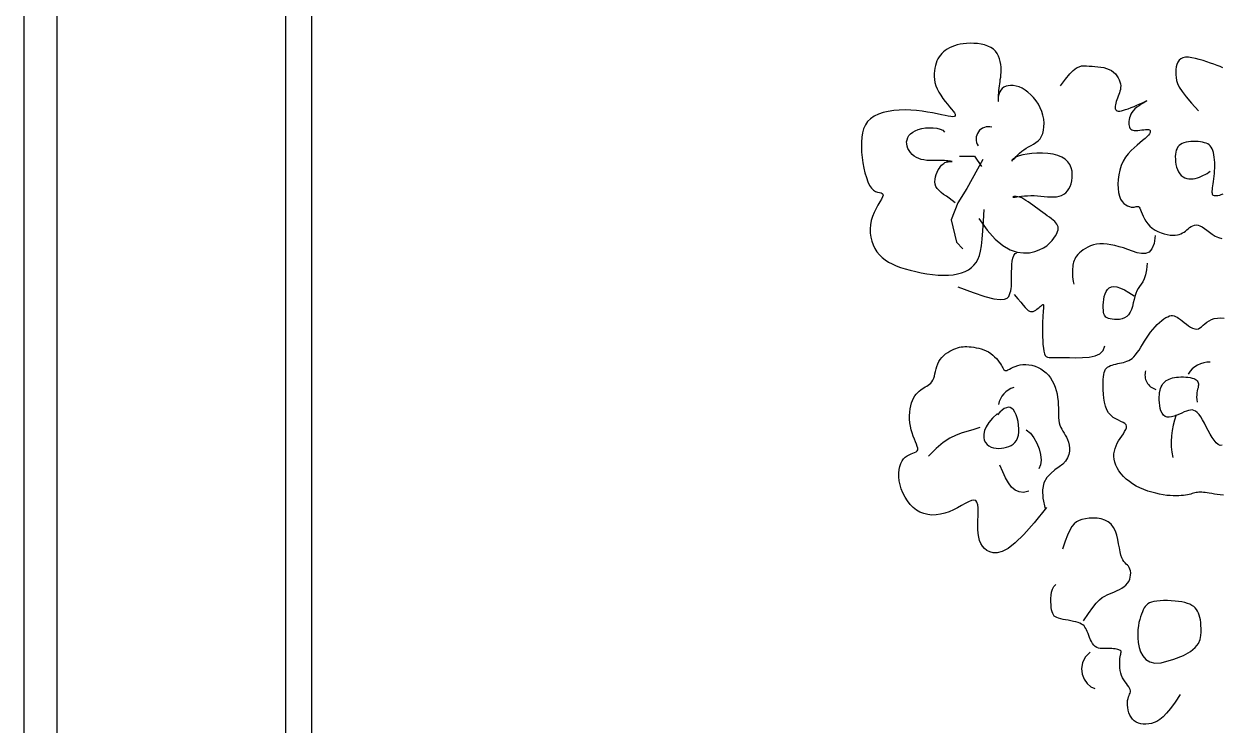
# Model space of a CAD drawing. Extents: x -66030 to 95157, y -13132 to 45879.
# Drawn here: x -29897 to -29758, y 33700.7 to 33782.1 of the extents above; entities that cross this region are included whole.
import ezdxf

# ---------------------------------------------------------------- set-up
doc = ezdxf.new("R2010")
doc.units = 0
doc.header["$LTSCALE"] = 100
doc.header["$MEASUREMENT"] = 0
for name, color, linetype in [('3', 11, 'CONTINUOUS'), ('4', 121, 'CONTINUOUS'), ('7', 105, 'CONTINUOUS')]:
    doc.layers.add(name, color=color, linetype=linetype)

msp = doc.modelspace()

# ---------------------------------------------------------------- linework, layer by layer
at = {"layer": '3'}
for points in [[(-29893.23, 34072.64), (-29893.23, 33158.93), (-29520.83, 33158.93), (-29520.83, 34085.89)], [(-29786.13, 33759.5), (-29785.17, 33758.13), (-29784.24, 33757.1), (-29783.35, 33756.36), (-29782.49, 33755.87), (-29781.69, 33755.6), (-29780.94, 33755.5), (-29780.25, 33755.53), (-29779.64, 33755.66), (-29779.1, 33755.85), (-29778.63, 33756.08), (-29778.23, 33756.34), (-29777.9, 33756.63), (-29777.62, 33756.93), (-29777.4, 33757.22), (-29777.22, 33757.51), (-29777.08, 33757.77), (-29776.99, 33758), (-29776.93, 33758.2), (-29776.91, 33758.39), (-29776.92, 33758.55), (-29776.97, 33758.7), (-29777.05, 33758.85), (-29777.17, 33758.99), (-29777.31, 33759.14), (-29777.49, 33759.3), (-29777.69, 33759.46), (-29777.92, 33759.64), (-29778.17, 33759.82), (-29778.43, 33760.01), (-29778.7, 33760.21), (-29778.98, 33760.41), (-29779.27, 33760.61), (-29779.56, 33760.82), (-29779.84, 33761.04), (-29780.12, 33761.24), (-29780.39, 33761.43), (-29780.66, 33761.61), (-29780.91, 33761.76), (-29781.15, 33761.89), (-29781.38, 33761.99), (-29781.59, 33762.04), (-29781.78, 33762.07), (-29781.94, 33762.07), (-29782.06, 33762.06), (-29782.14, 33762.04), (-29782.17, 33762.01), (-29782.15, 33761.99), (-29782.07, 33761.99), (-29781.92, 33761.99), (-29781.72, 33762.02), (-29781.46, 33762.05), (-29781.16, 33762.08), (-29780.83, 33762.12), (-29780.47, 33762.15), (-29780.09, 33762.16), (-29779.7, 33762.16), (-29779.31, 33762.14), (-29778.92, 33762.11), (-29778.54, 33762.07), (-29778.16, 33762.04), (-29777.79, 33762.02), (-29777.44, 33762.01), (-29777.11, 33762.03), (-29776.8, 33762.09), (-29776.52, 33762.18), (-29776.27, 33762.32), (-29776.04, 33762.5), (-29775.84, 33762.71), (-29775.67, 33762.96), (-29775.52, 33763.24), (-29775.41, 33763.55), (-29775.33, 33763.89), (-29775.28, 33764.25), (-29775.27, 33764.63), (-29775.3, 33765.02), (-29775.4, 33765.4), (-29775.55, 33765.76), (-29775.78, 33766.09), (-29776.08, 33766.39), (-29776.47, 33766.63), (-29776.96, 33766.82), (-29777.51, 33766.96), (-29778.11, 33767.04), (-29778.74, 33767.08), (-29779.37, 33767.08), (-29779.97, 33767.05), (-29780.53, 33766.98), (-29781.02, 33766.89), (-29781.43, 33766.77), (-29781.74, 33766.65), (-29781.98, 33766.52), (-29782.15, 33766.4), (-29782.26, 33766.3), (-29782.31, 33766.23), (-29782.31, 33766.19), (-29782.27, 33766.2), (-29782.2, 33766.27), (-29782.09, 33766.38), (-29781.96, 33766.53), (-29781.79, 33766.71), (-29781.6, 33766.9), (-29781.39, 33767.11), (-29781.15, 33767.31), (-29780.9, 33767.5), (-29780.62, 33767.67), (-29780.34, 33767.83), (-29780.05, 33767.98), (-29779.76, 33768.15), (-29779.49, 33768.33), (-29779.24, 33768.53), (-29779.02, 33768.77), (-29778.84, 33769.05), (-29778.7, 33769.38), (-29778.6, 33769.75), (-29778.56, 33770.15), (-29778.55, 33770.59), (-29778.59, 33771.03), (-29778.68, 33771.49), (-29778.81, 33771.94), (-29778.99, 33772.37), (-29779.21, 33772.79), (-29779.47, 33773.18), (-29779.76, 33773.55), (-29780.08, 33773.88), (-29780.42, 33774.17), (-29780.76, 33774.42), (-29781.11, 33774.63), (-29781.46, 33774.79), (-29781.79, 33774.89), (-29782.12, 33774.95), (-29782.43, 33774.96), (-29782.71, 33774.93), (-29782.97, 33774.86), (-29783.21, 33774.75), (-29783.4, 33774.61), (-29783.57, 33774.43), (-29783.69, 33774.23), (-29783.78, 33774.01), (-29783.84, 33773.79), (-29783.87, 33773.58), (-29783.89, 33773.39), (-29783.89, 33773.25), (-29783.88, 33773.15), (-29783.87, 33773.11), (-29783.86, 33773.15), (-29783.86, 33773.25), (-29783.85, 33773.4), (-29783.84, 33773.61), (-29783.83, 33773.84), (-29783.81, 33774.1), (-29783.8, 33774.36), (-29783.77, 33774.63), (-29783.74, 33774.9), (-29783.7, 33775.15), (-29783.66, 33775.41), (-29783.63, 33775.66), (-29783.59, 33775.92), (-29783.57, 33776.19), (-29783.55, 33776.47), (-29783.54, 33776.77), (-29783.55, 33777.08), (-29783.58, 33777.41), (-29783.63, 33777.73), (-29783.71, 33778.06), (-29783.83, 33778.37), (-29783.98, 33778.67), (-29784.18, 33778.94), (-29784.43, 33779.18), (-29784.73, 33779.38), (-29785.08, 33779.54), (-29785.46, 33779.67), (-29785.87, 33779.76), (-29786.29, 33779.82), (-29786.72, 33779.85), (-29787.15, 33779.86), (-29787.56, 33779.84), (-29787.95, 33779.8), (-29788.31, 33779.74), (-29788.65, 33779.66), (-29788.97, 33779.57), (-29789.27, 33779.45), (-29789.54, 33779.33), (-29789.79, 33779.18), (-29790.02, 33779.03), (-29790.23, 33778.86), (-29790.42, 33778.68), (-29790.59, 33778.48), (-29790.74, 33778.28), (-29790.87, 33778.05), (-29790.99, 33777.81), (-29791.09, 33777.55), (-29791.17, 33777.28), (-29791.24, 33776.98), (-29791.29, 33776.67), (-29791.31, 33776.34), (-29791.32, 33776), (-29791.28, 33775.65), (-29791.22, 33775.29), (-29791.11, 33774.93), (-29790.97, 33774.56), (-29790.77, 33774.19), (-29790.54, 33773.82), (-29790.29, 33773.46), (-29790.03, 33773.11), (-29789.77, 33772.78), (-29789.52, 33772.48), (-29789.29, 33772.21), (-29789.11, 33771.97), (-29788.97, 33771.77), (-29788.89, 33771.61), (-29788.86, 33771.49), (-29788.89, 33771.4), (-29788.99, 33771.35), (-29789.15, 33771.33), (-29789.37, 33771.34), (-29789.67, 33771.38), (-29790.04, 33771.45), (-29790.47, 33771.54), (-29790.97, 33771.65), (-29791.51, 33771.76), (-29792.09, 33771.86), (-29792.71, 33771.96), (-29793.36, 33772.04), (-29794.02, 33772.09), (-29794.69, 33772.12), (-29795.36, 33772.1), (-29796.01, 33772.05), (-29796.64, 33771.95), (-29797.24, 33771.81), (-29797.79, 33771.63), (-29798.27, 33771.39), (-29798.69, 33771.1), (-29799.04, 33770.76), (-29799.3, 33770.37), (-29799.51, 33769.93), (-29799.65, 33769.46), (-29799.73, 33768.94), (-29799.77, 33768.39), (-29799.77, 33767.82), (-29799.74, 33767.22), (-29799.68, 33766.6), (-29799.59, 33765.98), (-29799.48, 33765.37), (-29799.35, 33764.79), (-29799.19, 33764.25), (-29799.01, 33763.76), (-29798.81, 33763.35), (-29798.59, 33763.03), (-29798.36, 33762.8), (-29798.11, 33762.65), (-29797.88, 33762.56), (-29797.66, 33762.51), (-29797.48, 33762.47), (-29797.34, 33762.42), (-29797.26, 33762.34), (-29797.25, 33762.21), (-29797.31, 33762.02), (-29797.45, 33761.75), (-29797.63, 33761.43), (-29797.84, 33761.06), (-29798.06, 33760.66), (-29798.28, 33760.21), (-29798.47, 33759.75), (-29798.62, 33759.27), (-29798.71, 33758.78), (-29798.75, 33758.29), (-29798.74, 33757.8), (-29798.67, 33757.33), (-29798.56, 33756.87), (-29798.4, 33756.43), (-29798.2, 33756.02), (-29797.96, 33755.64), (-29797.68, 33755.29), (-29797.37, 33754.98), (-29797.02, 33754.71), (-29796.63, 33754.45), (-29796.2, 33754.23), (-29795.74, 33754.02), (-29795.23, 33753.83), (-29794.68, 33753.65), (-29794.09, 33753.49), (-29793.46, 33753.34), (-29792.82, 33753.2), (-29792.16, 33753.09), (-29791.5, 33753), (-29790.86, 33752.94), (-29790.24, 33752.91), (-29789.64, 33752.92), (-29789.09, 33752.97), (-29788.59, 33753.06), (-29788.12, 33753.18), (-29787.7, 33753.35), (-29787.32, 33753.56), (-29786.98, 33753.8), (-29786.69, 33754.08), (-29786.44, 33754.4), (-29786.23, 33754.76), (-29786.06, 33755.19), (-29785.92, 33755.7), (-29785.81, 33756.34), (-29785.72, 33757.11), (-29785.65, 33758.06), (-29785.58, 33759.2), (-29785.52, 33760.56)], [(-29757.79, 33777.01), (-29758.11, 33777.15), (-29758.45, 33777.29), (-29758.83, 33777.42), (-29759.22, 33777.56), (-29759.64, 33777.71), (-29760.08, 33777.85), (-29760.52, 33777.98), (-29760.96, 33778.1), (-29761.38, 33778.18), (-29761.77, 33778.23), (-29762.12, 33778.23), (-29762.43, 33778.17), (-29762.67, 33778.06), (-29762.87, 33777.88), (-29763.01, 33777.67), (-29763.12, 33777.41), (-29763.19, 33777.13), (-29763.23, 33776.82), (-29763.24, 33776.51), (-29763.24, 33776.19), (-29763.22, 33775.88), (-29763.16, 33775.55), (-29763.04, 33775.18), (-29762.84, 33774.75), (-29762.52, 33774.24), (-29762.06, 33773.63), (-29761.43, 33772.89), (-29760.62, 33772)], [(-29776.64, 33774.9), (-29776.06, 33775.7), (-29775.57, 33776.29), (-29775.16, 33776.71), (-29774.8, 33776.99), (-29774.49, 33777.14), (-29774.2, 33777.22), (-29773.92, 33777.23), (-29773.63, 33777.22), (-29773.31, 33777.21), (-29772.98, 33777.19), (-29772.64, 33777.17), (-29772.3, 33777.14), (-29771.95, 33777.1), (-29771.61, 33777.03), (-29771.29, 33776.94), (-29770.99, 33776.83), (-29770.72, 33776.68), (-29770.48, 33776.5), (-29770.27, 33776.3), (-29770.09, 33776.08), (-29769.93, 33775.85), (-29769.81, 33775.62), (-29769.73, 33775.38), (-29769.67, 33775.15), (-29769.65, 33774.93), (-29769.66, 33774.71), (-29769.69, 33774.5), (-29769.74, 33774.3), (-29769.8, 33774.1), (-29769.87, 33773.9), (-29769.95, 33773.7), (-29770.03, 33773.5), (-29770.1, 33773.3), (-29770.17, 33773.1), (-29770.22, 33772.91), (-29770.26, 33772.72), (-29770.29, 33772.55), (-29770.29, 33772.4), (-29770.28, 33772.26), (-29770.23, 33772.15), (-29770.16, 33772.07), (-29770.06, 33772.02), (-29769.93, 33771.99), (-29769.76, 33771.99), (-29769.57, 33772.02), (-29769.34, 33772.07), (-29769.08, 33772.15), (-29768.78, 33772.25), (-29768.45, 33772.38), (-29768.1, 33772.52), (-29767.76, 33772.66), (-29767.42, 33772.81), (-29767.12, 33772.94), (-29766.87, 33773.05), (-29766.69, 33773.13), (-29766.6, 33773.17), (-29766.6, 33773.17), (-29766.68, 33773.12), (-29766.83, 33773.03), (-29767.04, 33772.92), (-29767.27, 33772.77), (-29767.52, 33772.61), (-29767.77, 33772.42), (-29767.99, 33772.23), (-29768.19, 33772.03), (-29768.34, 33771.82), (-29768.47, 33771.61), (-29768.56, 33771.4), (-29768.63, 33771.19), (-29768.67, 33770.99), (-29768.7, 33770.79), (-29768.71, 33770.6), (-29768.7, 33770.43), (-29768.67, 33770.27), (-29768.63, 33770.12), (-29768.57, 33770), (-29768.48, 33769.89), (-29768.37, 33769.81), (-29768.24, 33769.75), (-29768.07, 33769.71), (-29767.88, 33769.71), (-29767.66, 33769.72), (-29767.43, 33769.75), (-29767.2, 33769.79), (-29766.97, 33769.82), (-29766.76, 33769.85), (-29766.57, 33769.86), (-29766.42, 33769.84), (-29766.31, 33769.8), (-29766.24, 33769.73), (-29766.22, 33769.62), (-29766.24, 33769.5), (-29766.31, 33769.35), (-29766.43, 33769.18), (-29766.6, 33768.99), (-29766.82, 33768.78), (-29767.1, 33768.55), (-29767.41, 33768.3), (-29767.75, 33768.03), (-29768.1, 33767.72), (-29768.45, 33767.39), (-29768.78, 33767.02), (-29769.1, 33766.61), (-29769.37, 33766.16), (-29769.59, 33765.66), (-29769.76, 33765.13), (-29769.88, 33764.58), (-29769.96, 33764.03), (-29769.98, 33763.49), (-29769.96, 33762.98), (-29769.9, 33762.51), (-29769.8, 33762.1), (-29769.66, 33761.75), (-29769.48, 33761.47), (-29769.28, 33761.25), (-29769.07, 33761.08), (-29768.85, 33760.96), (-29768.64, 33760.88), (-29768.43, 33760.84), (-29768.25, 33760.83), (-29768.09, 33760.84), (-29767.96, 33760.86), (-29767.84, 33760.89), (-29767.75, 33760.9), (-29767.66, 33760.91), (-29767.58, 33760.88), (-29767.51, 33760.81), (-29767.43, 33760.7), (-29767.36, 33760.53), (-29767.27, 33760.31), (-29767.16, 33760.05), (-29767.04, 33759.77), (-29766.89, 33759.48), (-29766.72, 33759.18), (-29766.51, 33758.89), (-29766.27, 33758.62), (-29765.98, 33758.37), (-29765.66, 33758.16), (-29765.32, 33757.98), (-29764.96, 33757.83), (-29764.6, 33757.72), (-29764.25, 33757.63), (-29763.91, 33757.57), (-29763.6, 33757.55), (-29763.32, 33757.55), (-29763.07, 33757.59), (-29762.85, 33757.64), (-29762.65, 33757.72), (-29762.47, 33757.82), (-29762.29, 33757.93), (-29762.13, 33758.05), (-29761.97, 33758.18), (-29761.81, 33758.32), (-29761.64, 33758.45), (-29761.46, 33758.57), (-29761.28, 33758.66), (-29761.09, 33758.73), (-29760.89, 33758.76), (-29760.67, 33758.74), (-29760.44, 33758.67), (-29760.2, 33758.53), (-29759.93, 33758.35), (-29759.65, 33758.14), (-29759.34, 33757.91), (-29759.02, 33757.68), (-29758.67, 33757.47), (-29758.3, 33757.29), (-29757.9, 33757.17)], [(-29788.88, 33761.32), (-29789.23, 33761.6), (-29789.57, 33761.85), (-29789.9, 33762.08), (-29790.22, 33762.31), (-29790.5, 33762.53), (-29790.75, 33762.75), (-29790.96, 33762.98), (-29791.11, 33763.23), (-29791.19, 33763.5), (-29791.23, 33763.78), (-29791.21, 33764.07), (-29791.16, 33764.35), (-29791.08, 33764.63), (-29790.97, 33764.9), (-29790.84, 33765.15), (-29790.71, 33765.36), (-29790.58, 33765.55), (-29790.45, 33765.7), (-29790.31, 33765.82), (-29790.18, 33765.91), (-29790.06, 33765.99), (-29789.93, 33766.04), (-29789.81, 33766.08), (-29789.69, 33766.1), (-29789.58, 33766.11), (-29789.48, 33766.12), (-29789.39, 33766.12), (-29789.32, 33766.12), (-29789.26, 33766.12), (-29789.23, 33766.12), (-29789.23, 33766.12), (-29789.26, 33766.13), (-29789.33, 33766.14), (-29789.43, 33766.16), (-29789.56, 33766.18), (-29789.72, 33766.2), (-29789.91, 33766.22), (-29790.13, 33766.24), (-29790.37, 33766.25), (-29790.64, 33766.25), (-29790.92, 33766.25), (-29791.22, 33766.24), (-29791.54, 33766.24), (-29791.86, 33766.24), (-29792.18, 33766.26), (-29792.5, 33766.3), (-29792.81, 33766.36), (-29793.1, 33766.46), (-29793.38, 33766.59), (-29793.63, 33766.75), (-29793.86, 33766.95), (-29794.06, 33767.16), (-29794.22, 33767.4), (-29794.36, 33767.64), (-29794.45, 33767.9), (-29794.5, 33768.16), (-29794.51, 33768.41), (-29794.46, 33768.66), (-29794.38, 33768.9), (-29794.24, 33769.13), (-29794.05, 33769.34), (-29793.81, 33769.53), (-29793.51, 33769.69), (-29793.16, 33769.83), (-29792.76, 33769.94), (-29792.33, 33770.02), (-29791.87, 33770.05), (-29791.43, 33770.05), (-29791.01, 33770), (-29790.63, 33769.9), (-29790.32, 33769.75), (-29790.1, 33769.55)], [(-29757.79, 33762.33), (-29758, 33762.24), (-29758.19, 33762.18), (-29758.37, 33762.14), (-29758.53, 33762.12), (-29758.66, 33762.12), (-29758.77, 33762.14), (-29758.86, 33762.17), (-29758.93, 33762.23), (-29758.97, 33762.31), (-29759, 33762.41), (-29759.01, 33762.53), (-29759.01, 33762.68), (-29758.99, 33762.86), (-29758.97, 33763.06), (-29758.94, 33763.29), (-29758.9, 33763.54), (-29758.87, 33763.82), (-29758.83, 33764.1), (-29758.79, 33764.41), (-29758.76, 33764.72), (-29758.74, 33765.04), (-29758.73, 33765.37), (-29758.72, 33765.69), (-29758.73, 33766.01), (-29758.75, 33766.33), (-29758.78, 33766.63), (-29758.82, 33766.91), (-29758.87, 33767.17), (-29758.94, 33767.4), (-29759.03, 33767.61), (-29759.13, 33767.78), (-29759.24, 33767.93), (-29759.38, 33768.06), (-29759.53, 33768.16), (-29759.71, 33768.25), (-29759.91, 33768.31), (-29760.14, 33768.37), (-29760.39, 33768.41), (-29760.66, 33768.44), (-29760.94, 33768.45), (-29761.23, 33768.45), (-29761.51, 33768.44), (-29761.79, 33768.41), (-29762.06, 33768.36), (-29762.3, 33768.29), (-29762.51, 33768.21), (-29762.7, 33768.1), (-29762.86, 33767.97), (-29763, 33767.82), (-29763.1, 33767.65), (-29763.19, 33767.45), (-29763.25, 33767.22), (-29763.29, 33766.97), (-29763.31, 33766.69), (-29763.3, 33766.39), (-29763.28, 33766.08), (-29763.23, 33765.77), (-29763.15, 33765.47), (-29763.05, 33765.18), (-29762.93, 33764.92), (-29762.78, 33764.69), (-29762.61, 33764.5), (-29762.41, 33764.35), (-29762.2, 33764.24), (-29761.97, 33764.16), (-29761.72, 33764.12), (-29761.48, 33764.11), (-29761.23, 33764.12), (-29760.98, 33764.17), (-29760.73, 33764.23), (-29760.49, 33764.31), (-29760.26, 33764.41), (-29760.04, 33764.52), (-29759.82, 33764.63), (-29759.62, 33764.75), (-29759.43, 33764.87), (-29759.25, 33764.99)], [(-29788.39, 33766.75), (-29786.61, 33766.75), (-29785.81, 33765.56)], [(-29785.68, 33766.35), (-29787.51, 33763), (-29788.58, 33761.32), (-29789.34, 33759.34), (-29788.73, 33756.75), (-29787.97, 33755.99)], [(-29765.66, 33757.52), (-29765.78, 33756.6), (-29766.02, 33755.98), (-29766.35, 33755.6), (-29766.77, 33755.43), (-29767.24, 33755.43), (-29767.75, 33755.53), (-29768.29, 33755.7), (-29768.82, 33755.9), (-29769.34, 33756.08), (-29769.84, 33756.23), (-29770.33, 33756.35), (-29770.79, 33756.45), (-29771.23, 33756.52), (-29771.66, 33756.55), (-29772.06, 33756.55), (-29772.44, 33756.51), (-29772.8, 33756.43), (-29773.14, 33756.32), (-29773.46, 33756.19), (-29773.75, 33756.03), (-29774.01, 33755.86), (-29774.25, 33755.68), (-29774.45, 33755.5), (-29774.63, 33755.31), (-29774.78, 33755.14), (-29774.9, 33754.96), (-29774.99, 33754.79), (-29775.07, 33754.62), (-29775.12, 33754.45), (-29775.16, 33754.27), (-29775.19, 33754.08), (-29775.21, 33753.88), (-29775.23, 33753.67), (-29775.24, 33753.44), (-29775.25, 33753.21), (-29775.24, 33752.96), (-29775.23, 33752.71), (-29775.2, 33752.44), (-29775.16, 33752.17), (-29775.11, 33751.88)], [(-29788.58, 33751.57), (-29786.79, 33750.89), (-29785.41, 33750.44), (-29784.38, 33750.18), (-29783.65, 33750.09), (-29783.15, 33750.12), (-29782.84, 33750.24), (-29782.66, 33750.43), (-29782.55, 33750.66), (-29782.47, 33750.89), (-29782.42, 33751.12), (-29782.38, 33751.37), (-29782.35, 33751.62), (-29782.33, 33751.9), (-29782.32, 33752.21), (-29782.32, 33752.54), (-29782.32, 33752.91), (-29782.32, 33753.31), (-29782.31, 33753.73), (-29782.29, 33754.15), (-29782.24, 33754.55), (-29782.17, 33754.91), (-29782.06, 33755.2), (-29781.91, 33755.42), (-29781.71, 33755.53)], [(-29766.57, 33754.32), (-29766.65, 33753.56), (-29766.77, 33752.97), (-29766.92, 33752.51), (-29767.09, 33752.15), (-29767.27, 33751.87), (-29767.46, 33751.62), (-29767.63, 33751.39), (-29767.78, 33751.12), (-29767.9, 33750.81), (-29768.01, 33750.46), (-29768.1, 33750.08), (-29768.19, 33749.69), (-29768.29, 33749.3), (-29768.41, 33748.94), (-29768.55, 33748.61), (-29768.73, 33748.33), (-29768.95, 33748.11), (-29769.21, 33747.96), (-29769.49, 33747.85), (-29769.78, 33747.79), (-29770.08, 33747.77), (-29770.36, 33747.78), (-29770.63, 33747.8), (-29770.87, 33747.85), (-29771.07, 33747.9), (-29771.23, 33747.96), (-29771.36, 33748.04), (-29771.46, 33748.14), (-29771.54, 33748.27), (-29771.59, 33748.43), (-29771.63, 33748.63), (-29771.66, 33748.86), (-29771.67, 33749.14), (-29771.67, 33749.45), (-29771.65, 33749.78), (-29771.61, 33750.11), (-29771.55, 33750.44), (-29771.46, 33750.75), (-29771.33, 33751.03), (-29771.17, 33751.26), (-29770.97, 33751.44), (-29770.72, 33751.55), (-29770.43, 33751.59), (-29770.08, 33751.55), (-29769.68, 33751.43), (-29769.22, 33751.22), (-29768.69, 33750.92), (-29768.1, 33750.51)], [(-29782.02, 33750.66), (-29781.6, 33750.18), (-29781.26, 33749.78), (-29780.98, 33749.45), (-29780.75, 33749.18), (-29780.56, 33748.98), (-29780.4, 33748.83), (-29780.25, 33748.74), (-29780.11, 33748.69), (-29779.96, 33748.69), (-29779.81, 33748.72), (-29779.66, 33748.78), (-29779.51, 33748.87), (-29779.37, 33748.97), (-29779.23, 33749.08), (-29779.1, 33749.18), (-29778.99, 33749.29), (-29778.89, 33749.37), (-29778.81, 33749.44), (-29778.75, 33749.49), (-29778.7, 33749.52), (-29778.66, 33749.52), (-29778.63, 33749.49), (-29778.61, 33749.43), (-29778.61, 33749.34), (-29778.61, 33749.2), (-29778.63, 33749.03), (-29778.64, 33748.82), (-29778.66, 33748.57), (-29778.68, 33748.28), (-29778.71, 33747.95), (-29778.72, 33747.59), (-29778.74, 33747.18), (-29778.74, 33746.73), (-29778.74, 33746.26), (-29778.73, 33745.78), (-29778.71, 33745.31), (-29778.68, 33744.86), (-29778.63, 33744.45), (-29778.58, 33744.09), (-29778.51, 33743.8), (-29778.42, 33743.59), (-29778.31, 33743.46), (-29778.15, 33743.38), (-29777.94, 33743.35), (-29777.66, 33743.34), (-29777.3, 33743.35), (-29776.85, 33743.37), (-29776.28, 33743.37), (-29775.61, 33743.35), (-29774.85, 33743.33), (-29774.07, 33743.34), (-29773.32, 33743.4), (-29772.63, 33743.54), (-29772.07, 33743.79), (-29771.67, 33744.17), (-29771.49, 33744.71)], [(-29757.71, 33727.35), (-29758.08, 33727.4), (-29758.43, 33727.45), (-29758.77, 33727.5), (-29759.08, 33727.55), (-29759.36, 33727.6), (-29759.61, 33727.63), (-29759.84, 33727.66), (-29760.05, 33727.68), (-29760.24, 33727.7), (-29760.41, 33727.7), (-29760.58, 33727.7), (-29760.73, 33727.68), (-29760.88, 33727.66), (-29761.03, 33727.63), (-29761.18, 33727.59), (-29761.34, 33727.55), (-29761.51, 33727.5), (-29761.69, 33727.46), (-29761.89, 33727.42), (-29762.11, 33727.38), (-29762.35, 33727.34), (-29762.61, 33727.31), (-29762.9, 33727.29), (-29763.21, 33727.28), (-29763.55, 33727.29), (-29763.91, 33727.31), (-29764.29, 33727.34), (-29764.7, 33727.4), (-29765.13, 33727.48), (-29765.58, 33727.58), (-29766.04, 33727.7), (-29766.5, 33727.85), (-29766.96, 33728.01), (-29767.41, 33728.21), (-29767.84, 33728.43), (-29768.26, 33728.67), (-29768.64, 33728.94), (-29769, 33729.23), (-29769.32, 33729.54), (-29769.61, 33729.86), (-29769.85, 33730.2), (-29770.06, 33730.54), (-29770.22, 33730.87), (-29770.34, 33731.21), (-29770.42, 33731.54), (-29770.44, 33731.86), (-29770.43, 33732.18), (-29770.38, 33732.49), (-29770.3, 33732.79), (-29770.19, 33733.09), (-29770.05, 33733.39), (-29769.89, 33733.67), (-29769.71, 33733.96), (-29769.52, 33734.23), (-29769.34, 33734.5), (-29769.19, 33734.75), (-29769.06, 33734.98), (-29768.98, 33735.2), (-29768.97, 33735.39), (-29769.02, 33735.55), (-29769.16, 33735.69), (-29769.36, 33735.82), (-29769.62, 33735.94), (-29769.9, 33736.07), (-29770.21, 33736.22), (-29770.52, 33736.4), (-29770.8, 33736.64), (-29771.06, 33736.93), (-29771.26, 33737.28), (-29771.42, 33737.7), (-29771.53, 33738.15), (-29771.61, 33738.62), (-29771.66, 33739.11), (-29771.69, 33739.59), (-29771.7, 33740.04), (-29771.69, 33740.46), (-29771.68, 33740.82), (-29771.65, 33741.13), (-29771.62, 33741.4), (-29771.57, 33741.63), (-29771.5, 33741.82), (-29771.42, 33741.99), (-29771.31, 33742.12), (-29771.18, 33742.23), (-29771.03, 33742.33), (-29770.85, 33742.41), (-29770.65, 33742.48), (-29770.44, 33742.55), (-29770.23, 33742.6), (-29770, 33742.65), (-29769.78, 33742.7), (-29769.56, 33742.74), (-29769.34, 33742.79), (-29769.13, 33742.85), (-29768.92, 33742.92), (-29768.72, 33743.01), (-29768.52, 33743.12), (-29768.33, 33743.26), (-29768.13, 33743.44), (-29767.93, 33743.66), (-29767.73, 33743.92), (-29767.52, 33744.21), (-29767.31, 33744.54), (-29767.1, 33744.88), (-29766.88, 33745.24), (-29766.65, 33745.6), (-29766.42, 33745.96), (-29766.17, 33746.3), (-29765.92, 33746.62), (-29765.66, 33746.92), (-29765.4, 33747.19), (-29765.14, 33747.44), (-29764.89, 33747.65), (-29764.64, 33747.84), (-29764.41, 33747.99), (-29764.19, 33748.1), (-29763.99, 33748.18), (-29763.8, 33748.22), (-29763.63, 33748.22), (-29763.45, 33748.19), (-29763.28, 33748.13), (-29763.1, 33748.04), (-29762.92, 33747.92), (-29762.72, 33747.77), (-29762.5, 33747.6), (-29762.26, 33747.41), (-29762.02, 33747.22), (-29761.78, 33747.04), (-29761.53, 33746.88), (-29761.29, 33746.76), (-29761.05, 33746.68), (-29760.83, 33746.65), (-29760.63, 33746.7), (-29760.44, 33746.79), (-29760.26, 33746.93), (-29760.07, 33747.1), (-29759.86, 33747.28), (-29759.64, 33747.46), (-29759.39, 33747.63), (-29759.11, 33747.77), (-29758.78, 33747.87), (-29758.42, 33747.93), (-29758.03, 33747.95), (-29757.62, 33747.91)], [(-29778.28, 33725.92), (-29779.69, 33724.14), (-29780.89, 33722.8), (-29781.9, 33721.83), (-29782.73, 33721.19), (-29783.42, 33720.82), (-29783.99, 33720.67), (-29784.46, 33720.67), (-29784.85, 33720.78), (-29785.18, 33720.95), (-29785.46, 33721.17), (-29785.7, 33721.44), (-29785.88, 33721.75), (-29786.03, 33722.1), (-29786.14, 33722.49), (-29786.21, 33722.93), (-29786.24, 33723.4), (-29786.25, 33723.91), (-29786.23, 33724.43), (-29786.21, 33724.95), (-29786.2, 33725.44), (-29786.21, 33725.88), (-29786.25, 33726.26), (-29786.34, 33726.55), (-29786.48, 33726.73), (-29786.7, 33726.78), (-29786.98, 33726.73), (-29787.32, 33726.6), (-29787.71, 33726.4), (-29788.13, 33726.16), (-29788.59, 33725.91), (-29789.07, 33725.66), (-29789.57, 33725.44), (-29790.07, 33725.27), (-29790.58, 33725.14), (-29791.08, 33725.07), (-29791.57, 33725.06), (-29792.06, 33725.11), (-29792.52, 33725.22), (-29792.96, 33725.39), (-29793.38, 33725.63), (-29793.76, 33725.94), (-29794.11, 33726.3), (-29794.43, 33726.71), (-29794.7, 33727.15), (-29794.94, 33727.62), (-29795.13, 33728.1), (-29795.27, 33728.58), (-29795.37, 33729.05), (-29795.42, 33729.51), (-29795.42, 33729.94), (-29795.38, 33730.34), (-29795.3, 33730.71), (-29795.19, 33731.04), (-29795.04, 33731.34), (-29794.87, 33731.59), (-29794.67, 33731.79), (-29794.45, 33731.95), (-29794.22, 33732.07), (-29793.99, 33732.17), (-29793.78, 33732.25), (-29793.58, 33732.32), (-29793.42, 33732.41), (-29793.3, 33732.51), (-29793.23, 33732.64), (-29793.23, 33732.82), (-29793.27, 33733.03), (-29793.36, 33733.29), (-29793.47, 33733.57), (-29793.61, 33733.89), (-29793.74, 33734.23), (-29793.87, 33734.59), (-29793.99, 33734.97), (-29794.07, 33735.37), (-29794.13, 33735.78), (-29794.16, 33736.19), (-29794.16, 33736.6), (-29794.14, 33737), (-29794.1, 33737.38), (-29794.03, 33737.74), (-29793.94, 33738.08), (-29793.83, 33738.38), (-29793.7, 33738.65), (-29793.56, 33738.89), (-29793.4, 33739.1), (-29793.23, 33739.29), (-29793.06, 33739.45), (-29792.88, 33739.6), (-29792.7, 33739.73), (-29792.52, 33739.84), (-29792.34, 33739.94), (-29792.17, 33740.04), (-29792, 33740.14), (-29791.84, 33740.25), (-29791.7, 33740.38), (-29791.57, 33740.54), (-29791.46, 33740.72), (-29791.37, 33740.94), (-29791.29, 33741.18), (-29791.22, 33741.45), (-29791.16, 33741.74), (-29791.08, 33742.03), (-29790.99, 33742.32), (-29790.89, 33742.61), (-29790.76, 33742.88), (-29790.6, 33743.13), (-29790.41, 33743.37), (-29790.2, 33743.58), (-29789.98, 33743.77), (-29789.74, 33743.94), (-29789.5, 33744.09), (-29789.27, 33744.22), (-29789.03, 33744.33), (-29788.81, 33744.42), (-29788.6, 33744.5), (-29788.39, 33744.55), (-29788.17, 33744.59), (-29787.96, 33744.61), (-29787.74, 33744.62), (-29787.51, 33744.62), (-29787.26, 33744.6), (-29787, 33744.58), (-29786.72, 33744.54), (-29786.43, 33744.5), (-29786.14, 33744.43), (-29785.85, 33744.36), (-29785.56, 33744.26), (-29785.27, 33744.14), (-29785, 33744), (-29784.75, 33743.83), (-29784.51, 33743.64), (-29784.29, 33743.44), (-29784.09, 33743.24), (-29783.91, 33743.03), (-29783.75, 33742.82), (-29783.61, 33742.63), (-29783.5, 33742.44), (-29783.41, 33742.28), (-29783.34, 33742.14), (-29783.28, 33742.02), (-29783.22, 33741.93), (-29783.16, 33741.87), (-29783.09, 33741.84), (-29783, 33741.83), (-29782.89, 33741.86), (-29782.75, 33741.92), (-29782.57, 33742.01), (-29782.37, 33742.11), (-29782.14, 33742.22), (-29781.89, 33742.33), (-29781.61, 33742.42), (-29781.32, 33742.49), (-29781, 33742.54), (-29780.66, 33742.55), (-29780.31, 33742.52), (-29779.96, 33742.45), (-29779.6, 33742.35), (-29779.25, 33742.21), (-29778.92, 33742.03), (-29778.6, 33741.82), (-29778.3, 33741.57), (-29778.03, 33741.29), (-29777.8, 33740.98), (-29777.59, 33740.64), (-29777.41, 33740.28), (-29777.25, 33739.91), (-29777.13, 33739.52), (-29777.03, 33739.12), (-29776.97, 33738.71), (-29776.92, 33738.3), (-29776.9, 33737.89), (-29776.89, 33737.49), (-29776.89, 33737.1), (-29776.89, 33736.73), (-29776.87, 33736.37), (-29776.85, 33736.05), (-29776.8, 33735.75), (-29776.72, 33735.48), (-29776.62, 33735.24), (-29776.5, 33735.02), (-29776.37, 33734.8), (-29776.23, 33734.58), (-29776.09, 33734.35), (-29775.95, 33734.11), (-29775.83, 33733.83), (-29775.72, 33733.52), (-29775.64, 33733.19), (-29775.59, 33732.83), (-29775.6, 33732.46), (-29775.68, 33732.08), (-29775.82, 33731.7), (-29776.05, 33731.33), (-29776.38, 33730.98), (-29776.81, 33730.65), (-29777.3, 33730.3), (-29777.78, 33729.9), (-29778.22, 33729.4), (-29778.56, 33728.78), (-29778.74, 33728), (-29778.71, 33727.01), (-29778.42, 33725.78)], [(-29757.85, 33733.18), (-29758.1, 33733.15), (-29758.34, 33733.25), (-29758.57, 33733.45), (-29758.8, 33733.74), (-29759.03, 33734.08), (-29759.26, 33734.47), (-29759.48, 33734.88), (-29759.71, 33735.31), (-29759.93, 33735.72), (-29760.14, 33736.11), (-29760.35, 33736.46), (-29760.55, 33736.75), (-29760.75, 33736.97), (-29760.95, 33737.12), (-29761.14, 33737.22), (-29761.34, 33737.26), (-29761.55, 33737.25), (-29761.77, 33737.21), (-29762, 33737.13), (-29762.26, 33737.03), (-29762.54, 33736.91), (-29762.83, 33736.78), (-29763.13, 33736.65), (-29763.43, 33736.54), (-29763.73, 33736.47), (-29764.01, 33736.43), (-29764.27, 33736.44), (-29764.5, 33736.52), (-29764.69, 33736.67), (-29764.84, 33736.88), (-29764.97, 33737.15), (-29765.06, 33737.45), (-29765.12, 33737.77), (-29765.16, 33738.11), (-29765.18, 33738.44), (-29765.18, 33738.75), (-29765.16, 33739.05), (-29765.13, 33739.31), (-29765.08, 33739.55), (-29765.02, 33739.76), (-29764.94, 33739.96), (-29764.85, 33740.13), (-29764.74, 33740.29), (-29764.62, 33740.43), (-29764.49, 33740.56), (-29764.35, 33740.67), (-29764.19, 33740.77), (-29764.02, 33740.85), (-29763.84, 33740.93), (-29763.63, 33740.98), (-29763.41, 33741.03), (-29763.17, 33741.07), (-29762.92, 33741.09), (-29762.65, 33741.1), (-29762.37, 33741.1), (-29762.1, 33741.09), (-29761.84, 33741.06), (-29761.59, 33741.02), (-29761.36, 33740.97), (-29761.16, 33740.91), (-29761, 33740.84), (-29760.87, 33740.76), (-29760.77, 33740.66), (-29760.7, 33740.55), (-29760.65, 33740.43), (-29760.63, 33740.3), (-29760.63, 33740.16), (-29760.64, 33740.01), (-29760.67, 33739.85), (-29760.71, 33739.67), (-29760.76, 33739.48), (-29760.79, 33739.26), (-29760.82, 33739.03), (-29760.83, 33738.76), (-29760.82, 33738.47), (-29760.78, 33738.15)], [(-29783.96, 33736.84), (-29784.54, 33736.31), (-29784.97, 33735.79), (-29785.28, 33735.31), (-29785.47, 33734.86), (-29785.56, 33734.45), (-29785.56, 33734.08), (-29785.49, 33733.76), (-29785.36, 33733.48), (-29785.17, 33733.26), (-29784.95, 33733.08), (-29784.7, 33732.95), (-29784.42, 33732.87), (-29784.13, 33732.82), (-29783.82, 33732.8), (-29783.51, 33732.82), (-29783.21, 33732.86), (-29782.91, 33732.93), (-29782.63, 33733.02), (-29782.38, 33733.14), (-29782.14, 33733.3), (-29781.94, 33733.49), (-29781.76, 33733.72), (-29781.63, 33734), (-29781.53, 33734.32), (-29781.48, 33734.69), (-29781.47, 33735.09), (-29781.5, 33735.51), (-29781.57, 33735.92), (-29781.66, 33736.33), (-29781.79, 33736.7), (-29781.93, 33737.02), (-29782.1, 33737.28), (-29782.29, 33737.45), (-29782.49, 33737.55), (-29782.71, 33737.58), (-29782.93, 33737.53), (-29783.18, 33737.42), (-29783.43, 33737.24), (-29783.69, 33736.99), (-29783.96, 33736.69)], [(-29786, 33735.24), (-29786.7, 33735), (-29787.38, 33734.8), (-29788.07, 33734.59), (-29788.77, 33734.33), (-29789.49, 33733.97), (-29790.26, 33733.48), (-29791.08, 33732.8), (-29791.97, 33731.89)], [(-29780.61, 33734.95), (-29780.14, 33734.55), (-29779.73, 33734.02), (-29779.38, 33733.41), (-29779.12, 33732.75), (-29778.95, 33732.08), (-29778.89, 33731.45), (-29778.95, 33730.89), (-29779.15, 33730.44)], [(-29780.32, 33727.82), (-29780.93, 33727.69), (-29781.46, 33727.74), (-29781.92, 33727.95), (-29782.32, 33728.31), (-29782.68, 33728.79), (-29783.02, 33729.39), (-29783.34, 33730.09), (-29783.67, 33730.87)], [(-29773.97, 33712.77), (-29773.39, 33713.63), (-29772.9, 33714.3), (-29772.48, 33714.81), (-29772.11, 33715.19), (-29771.79, 33715.46), (-29771.5, 33715.65), (-29771.22, 33715.8), (-29770.94, 33715.91), (-29770.65, 33716.03), (-29770.36, 33716.15), (-29770.07, 33716.28), (-29769.78, 33716.42), (-29769.51, 33716.57), (-29769.26, 33716.74), (-29769.04, 33716.92), (-29768.86, 33717.13), (-29768.71, 33717.35), (-29768.6, 33717.59), (-29768.53, 33717.84), (-29768.5, 33718.09), (-29768.49, 33718.34), (-29768.52, 33718.57), (-29768.57, 33718.78), (-29768.65, 33718.96), (-29768.75, 33719.11), (-29768.87, 33719.24), (-29769, 33719.37), (-29769.14, 33719.5), (-29769.27, 33719.66), (-29769.41, 33719.85), (-29769.53, 33720.09), (-29769.63, 33720.4), (-29769.72, 33720.79), (-29769.8, 33721.23), (-29769.89, 33721.71), (-29769.98, 33722.21), (-29770.1, 33722.71), (-29770.27, 33723.18), (-29770.48, 33723.61), (-29770.75, 33723.98), (-29771.09, 33724.26), (-29771.48, 33724.47), (-29771.92, 33724.61), (-29772.38, 33724.69), (-29772.85, 33724.71), (-29773.31, 33724.69), (-29773.75, 33724.63), (-29774.15, 33724.54), (-29774.49, 33724.43), (-29774.8, 33724.27), (-29775.07, 33724.04), (-29775.32, 33723.73), (-29775.57, 33723.3), (-29775.83, 33722.73), (-29776.11, 33722.01), (-29776.42, 33721.11)], [(-29762.74, 33704.22), (-29763.33, 33703.32), (-29763.85, 33702.6), (-29764.31, 33702.03), (-29764.72, 33701.61), (-29765.09, 33701.3), (-29765.44, 33701.09), (-29765.77, 33700.95), (-29766.08, 33700.86), (-29766.4, 33700.8), (-29766.71, 33700.77), (-29767.02, 33700.77), (-29767.31, 33700.81), (-29767.59, 33700.88), (-29767.85, 33700.99), (-29768.08, 33701.14), (-29768.28, 33701.33), (-29768.45, 33701.56), (-29768.59, 33701.82), (-29768.7, 33702.1), (-29768.78, 33702.39), (-29768.83, 33702.69), (-29768.86, 33702.99), (-29768.86, 33703.26), (-29768.84, 33703.51), (-29768.79, 33703.73), (-29768.73, 33703.93), (-29768.67, 33704.09), (-29768.61, 33704.24), (-29768.55, 33704.38), (-29768.52, 33704.52), (-29768.51, 33704.65), (-29768.54, 33704.79), (-29768.61, 33704.94), (-29768.71, 33705.11), (-29768.84, 33705.29), (-29768.99, 33705.48), (-29769.14, 33705.69), (-29769.29, 33705.92), (-29769.42, 33706.16), (-29769.54, 33706.42), (-29769.63, 33706.7), (-29769.7, 33706.99), (-29769.74, 33707.29), (-29769.76, 33707.58), (-29769.76, 33707.87), (-29769.75, 33708.13), (-29769.73, 33708.38), (-29769.71, 33708.59), (-29769.68, 33708.77), (-29769.65, 33708.91), (-29769.63, 33709.02), (-29769.61, 33709.11), (-29769.6, 33709.18), (-29769.61, 33709.24), (-29769.64, 33709.29), (-29769.69, 33709.33), (-29769.77, 33709.37), (-29769.86, 33709.41), (-29769.99, 33709.45), (-29770.13, 33709.48), (-29770.29, 33709.51), (-29770.47, 33709.53), (-29770.67, 33709.55), (-29770.88, 33709.55), (-29771.1, 33709.55), (-29771.33, 33709.54), (-29771.56, 33709.54), (-29771.79, 33709.54), (-29772.02, 33709.56), (-29772.23, 33709.61), (-29772.43, 33709.68), (-29772.62, 33709.79), (-29772.78, 33709.95), (-29772.93, 33710.13), (-29773.05, 33710.35), (-29773.16, 33710.58), (-29773.26, 33710.82), (-29773.36, 33711.06), (-29773.44, 33711.3), (-29773.53, 33711.52), (-29773.61, 33711.71), (-29773.7, 33711.89), (-29773.8, 33712.04), (-29773.91, 33712.17), (-29774.04, 33712.29), (-29774.2, 33712.4), (-29774.38, 33712.49), (-29774.6, 33712.57), (-29774.86, 33712.64), (-29775.14, 33712.71), (-29775.44, 33712.77), (-29775.75, 33712.83), (-29776.05, 33712.88), (-29776.35, 33712.94), (-29776.62, 33713), (-29776.86, 33713.07), (-29777.07, 33713.14), (-29777.23, 33713.23), (-29777.36, 33713.33), (-29777.47, 33713.46), (-29777.55, 33713.62), (-29777.62, 33713.81), (-29777.67, 33714.04), (-29777.71, 33714.31), (-29777.74, 33714.63), (-29777.76, 33714.99), (-29777.77, 33715.36), (-29777.74, 33715.74), (-29777.68, 33716.11), (-29777.57, 33716.45), (-29777.42, 33716.75), (-29777.2, 33717)], [(-29764.96, 33707.89), (-29763.49, 33708.31), (-29762.36, 33708.76), (-29761.55, 33709.22), (-29760.98, 33709.69), (-29760.63, 33710.15), (-29760.43, 33710.61), (-29760.34, 33711.05), (-29760.32, 33711.47), (-29760.32, 33711.86), (-29760.33, 33712.23), (-29760.35, 33712.56), (-29760.39, 33712.88), (-29760.45, 33713.16), (-29760.52, 33713.43), (-29760.61, 33713.67), (-29760.72, 33713.89), (-29760.85, 33714.08), (-29761, 33714.26), (-29761.17, 33714.42), (-29761.38, 33714.56), (-29761.61, 33714.69), (-29761.88, 33714.79), (-29762.19, 33714.88), (-29762.53, 33714.96), (-29762.92, 33715.02), (-29763.34, 33715.07), (-29763.78, 33715.1), (-29764.22, 33715.12), (-29764.66, 33715.12), (-29765.07, 33715.1), (-29765.46, 33715.07), (-29765.8, 33715.02), (-29766.08, 33714.94), (-29766.32, 33714.85), (-29766.51, 33714.74), (-29766.67, 33714.6), (-29766.81, 33714.44), (-29766.92, 33714.26), (-29767.03, 33714.05), (-29767.13, 33713.81), (-29767.24, 33713.55), (-29767.34, 33713.25), (-29767.44, 33712.93), (-29767.53, 33712.57), (-29767.6, 33712.18), (-29767.65, 33711.75), (-29767.67, 33711.29), (-29767.66, 33710.78), (-29767.61, 33710.24), (-29767.5, 33709.69), (-29767.33, 33709.16), (-29767.07, 33708.69), (-29766.72, 33708.29), (-29766.26, 33708), (-29765.68, 33707.86), (-29764.96, 33707.89)], [(-29773.19, 33709.11), (-29773.77, 33708.53), (-29774.09, 33707.89), (-29774.2, 33707.22), (-29774.13, 33706.58), (-29773.9, 33705.99), (-29773.55, 33705.48), (-29773.12, 33705.1), (-29772.64, 33704.89)]]:
    msp.add_lwpolyline(points, dxfattribs=at)
msp.add_lwpolyline([(-29863.59, 33294.97), (-29863.59, 33843.69), (-29550.47, 33843.69), (-29550.47, 33294.97)], close=True, dxfattribs=at)
for centre, radius, start, end in [((-29785.02, 33768.74), 1.43, 73.9468, 213.9432), ((-29765.08, 33741.33), 1.75, 163.6059, 253.664), ((-29759.38, 33739.99), 2.83, 87.1567, 149.3965), ((-29781.4, 33737.48), 2.47, 105.3155, 170.6527), ((-29755.38, 33733.57), 8.41, 158.2716, 192.5714)]:
    msp.add_arc(centre, radius, start, end, dxfattribs=at)
at = {"layer": '4'}
msp.add_lwpolyline([(-29897.03, 34074.03), (-29897.03, 33155.13), (-29517.03, 33155.13), (-29517.03, 34084.88)], dxfattribs=at)
at = {"layer": '7'}
msp.add_lwpolyline([(-29866.63, 33291.93), (-29866.63, 33846.73), (-29547.43, 33846.73), (-29547.43, 33291.93)], close=True, dxfattribs=at)

doc.saveas('drawing.dxf')
